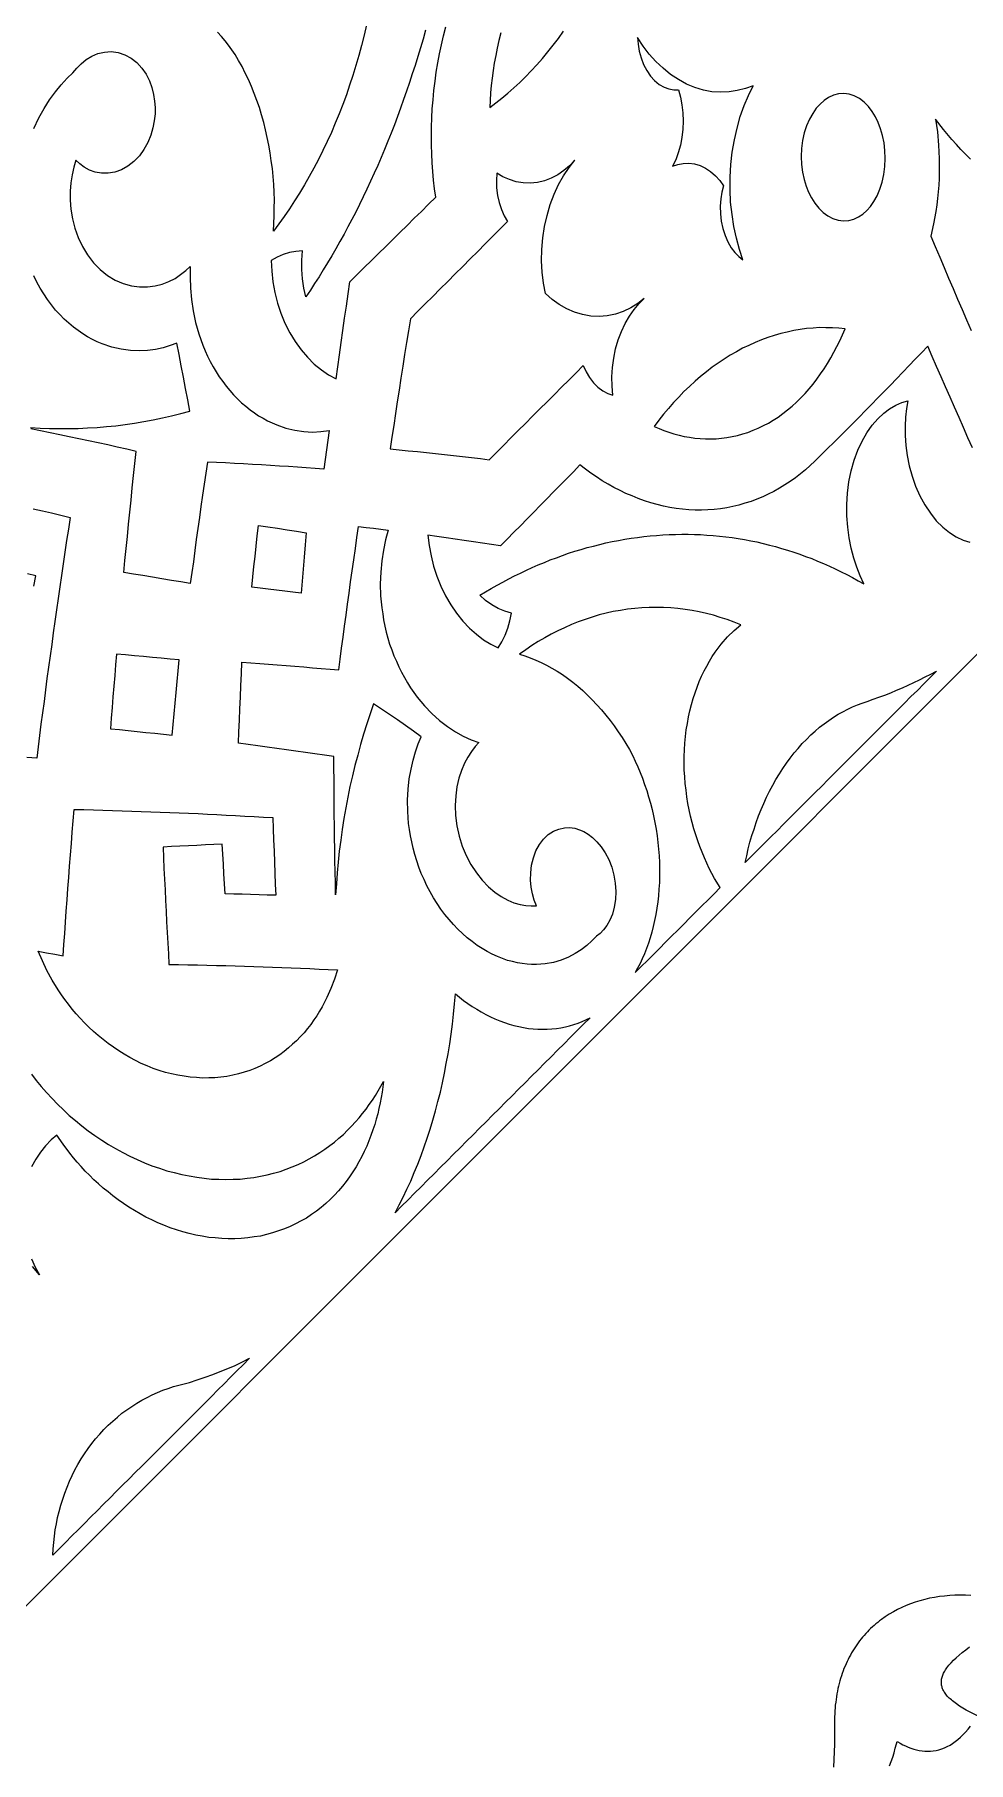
# Model space of a CAD drawing. Extents: x -535 to 1345, y -535 to 535.
# Drawn here: x -240.1 to -157.1, y 240.1 to 393.8 of the extents above; entities that cross this region are included whole.
import ezdxf

# ---------------------------------------------------------------- set-up
doc = ezdxf.new("R2010")
doc.units = 0
doc.layers.add('LAYER_1', color=18, linetype='CONTINUOUS')
doc.layers.add('LAYER_10', color=174, linetype='CONTINUOUS')

msp = doc.modelspace()

# ---------------------------------------------------------------- linework, layer by layer
at = {"layer": 'LAYER_1'}
for points in [[(-210.62, 394.64), (-210.82, 393.72), (-211.06, 392.82), (-211.29, 391.92), (-211.56, 391.04), (-211.82, 390.15), (-212.12, 389.28), (-212.41, 388.42), (-212.73, 387.57), (-213.05, 386.72), (-213.4, 385.89), (-213.74, 385.06), (-214.12, 384.26), (-214.49, 383.46), (-214.89, 382.68), (-215.29, 381.91), (-215.71, 381.16), (-216.13, 380.41), (-216.57, 379.69), (-217.01, 378.98), (-217.47, 378.29), (-217.94, 377.61), (-218.42, 376.96), (-218.9, 376.31), (-218.86, 376.99), (-218.82, 377.67), (-218.82, 378.37), (-218.81, 379.06), (-218.84, 379.76), (-218.87, 380.46), (-218.93, 381.16), (-218.99, 381.86), (-219.09, 382.55), (-219.18, 383.25), (-219.31, 383.94), (-219.44, 384.62), (-219.6, 385.3), (-219.76, 385.97), (-219.96, 386.63), (-220.15, 387.28), (-220.38, 387.92), (-220.61, 388.55), (-220.86, 389.16), (-221.12, 389.77), (-221.4, 390.35), (-221.68, 390.93), (-221.99, 391.47), (-222.3, 392.02), (-222.88, 392.84), (-223.2, 393.23), (-223.52, 393.62), (-223.87, 393.99)], [(-205.37, 394.17), (-205.59, 393.38), (-205.83, 392.6), (-206.06, 391.82), (-206.29, 391.04), (-206.55, 390.28), (-206.8, 389.51), (-207.05, 388.75), (-207.32, 387.99), (-207.59, 387.24), (-207.86, 386.49), (-208.14, 385.76), (-208.43, 385.02), (-208.72, 384.29), (-209.02, 383.57), (-209.32, 382.85), (-209.62, 382.14), (-209.94, 381.44), (-210.26, 380.74), (-210.58, 380.04), (-210.91, 379.36), (-211.25, 378.68), (-211.58, 378), (-211.93, 377.34), (-212.28, 376.68), (-212.62, 376.02), (-212.99, 375.38), (-213.35, 374.74), (-213.71, 374.1), (-214.09, 373.48), (-214.46, 372.86), (-214.84, 372.24), (-215.23, 371.65), (-215.61, 371.05), (-216, 370.45), (-216.19, 371.24), (-216.31, 372.05), (-216.38, 372.88), (-216.38, 373.71), (-216.32, 374.54), (-216.89, 374.5), (-217.46, 374.39), (-218.02, 374.22), (-218.57, 373.98), (-219.09, 373.68), (-219.05, 372.74), (-218.94, 371.8), (-218.77, 370.85), (-218.53, 369.91), (-218.23, 369), (-217.87, 368.11), (-217.44, 367.27), (-216.97, 366.48), (-216.44, 365.74), (-215.87, 365.08), (-215.26, 364.48), (-214.63, 363.96), (-213.99, 363.52), (-213.33, 363.16), (-213.18, 364.23), (-213.03, 365.31), (-212.88, 366.39), (-212.72, 367.47), (-212.57, 368.55), (-212.41, 369.63), (-212.25, 370.72), (-212.09, 371.8), (-211.46, 372.43), (-210.82, 373.06), (-210.18, 373.68), (-209.55, 374.31), (-208.91, 374.93), (-208.28, 375.56), (-207.64, 376.18), (-207, 376.81), (-206.37, 377.44), (-205.73, 378.06), (-205.1, 378.69), (-204.46, 379.31), (-204.56, 380.07), (-204.65, 380.82), (-204.72, 381.6), (-204.78, 382.37), (-204.81, 383.16), (-204.85, 383.95), (-204.85, 384.75), (-204.84, 385.55), (-204.81, 386.36), (-204.77, 387.17), (-204.7, 387.98), (-204.63, 388.8), (-204.52, 389.62), (-204.41, 390.43), (-204.27, 391.25), (-204.13, 392.06), (-203.95, 392.87), (-203.77, 393.68), (-203.55, 394.47)], [(-198.68, 393.92), (-198.84, 393.25), (-199, 392.58), (-199.13, 391.91), (-199.26, 391.24), (-199.36, 390.58), (-199.45, 389.91), (-199.52, 389.25), (-199.58, 388.59), (-199.62, 387.93), (-199.65, 387.28), (-199.11, 387.7), (-198.57, 388.12), (-198.04, 388.57), (-197.51, 389.03), (-196.99, 389.53), (-196.47, 390.02), (-195.97, 390.56), (-195.46, 391.09), (-194.97, 391.66), (-194.49, 392.23), (-194.02, 392.84), (-193.55, 393.44), (-193.1, 394.08)], [(-240.2, 385.43), (-239.77, 386.36), (-239.29, 387.21), (-238.8, 387.98), (-238.29, 388.69), (-237.77, 389.32), (-237.25, 389.89), (-236.73, 390.39), (-236.39, 390.8), (-236, 391.19), (-235.56, 391.55), (-235.06, 391.85), (-234.51, 392.08), (-233.93, 392.22), (-233.32, 392.26), (-232.71, 392.18), (-232.12, 391.99), (-231.56, 391.69), (-231.05, 391.29), (-230.6, 390.8), (-230.23, 390.25), (-229.93, 389.67), (-229.71, 389.06), (-229.56, 388.46), (-229.46, 387.86), (-229.43, 387.3), (-229.43, 386.72), (-229.49, 386.12), (-229.61, 385.48), (-229.8, 384.84), (-230.07, 384.19), (-230.41, 383.57), (-230.82, 383), (-231.3, 382.49), (-231.84, 382.07), (-232.41, 381.75), (-233.01, 381.54), (-233.61, 381.44), (-234.19, 381.45), (-234.75, 381.55), (-235.26, 381.73), (-235.72, 381.98), (-236.13, 382.27), (-236.48, 382.6), (-236.66, 381.98), (-236.8, 381.32), (-236.91, 380.6), (-236.97, 379.85), (-236.97, 379.06), (-236.91, 378.24), (-236.77, 377.4), (-236.56, 376.56), (-236.27, 375.73), (-235.89, 374.93), (-235.44, 374.18), (-234.91, 373.49), (-234.31, 372.88), (-233.66, 372.36), (-232.97, 371.95), (-232.25, 371.64), (-231.53, 371.44), (-230.81, 371.34), (-230.11, 371.34), (-229.43, 371.43), (-228.8, 371.59), (-228.2, 371.82), (-227.65, 372.1), (-227.15, 372.43), (-226.69, 372.79), (-226.29, 373.17), (-226.31, 372.21), (-226.28, 371.22), (-226.19, 370.22), (-226.04, 369.2), (-225.82, 368.17), (-225.54, 367.16), (-225.18, 366.15), (-224.97, 365.67), (-224.76, 365.18), (-224.52, 364.71), (-224.27, 364.24), (-223.99, 363.79), (-223.72, 363.34), (-223.41, 362.93), (-223.1, 362.51), (-222.77, 362.12), (-222.44, 361.74), (-222.08, 361.39), (-221.73, 361.04), (-221.36, 360.73), (-220.98, 360.42), (-220.59, 360.15), (-220.21, 359.88), (-219.81, 359.66), (-219.41, 359.43), (-218.6, 359.07), (-217.79, 358.79), (-216.99, 358.59), (-216.2, 358.48), (-215.42, 358.44), (-214.68, 358.47), (-213.95, 358.56), (-214.07, 357.7), (-214.18, 356.85), (-214.29, 355.99), (-214.4, 355.14), (-215.19, 355.2), (-215.98, 355.25), (-216.77, 355.31), (-217.57, 355.36), (-218.36, 355.41), (-219.16, 355.46), (-219.96, 355.51), (-220.75, 355.56), (-221.55, 355.6), (-222.36, 355.65), (-223.16, 355.69), (-223.97, 355.73), (-224.77, 355.77), (-224.92, 354.78), (-225.06, 353.79), (-225.2, 352.81), (-225.34, 351.82), (-225.48, 350.84), (-225.62, 349.85), (-225.76, 348.87), (-225.89, 347.89), (-226.02, 346.91), (-226.16, 345.94), (-226.29, 344.96), (-227.13, 345.11), (-227.97, 345.25), (-228.81, 345.39), (-229.66, 345.53), (-230.5, 345.67), (-231.35, 345.81), (-232.2, 345.95), (-232.1, 347.02), (-231.99, 348.09), (-231.89, 349.16), (-231.78, 350.24), (-231.67, 351.31), (-231.56, 352.39), (-231.45, 353.47), (-231.33, 354.56), (-231.22, 355.64), (-231.1, 356.72), (-231.94, 356.91), (-232.79, 357.1), (-233.64, 357.29), (-234.49, 357.47), (-235.34, 357.66), (-236.19, 357.84), (-237.05, 358.02), (-237.9, 358.2), (-238.76, 358.38), (-239.62, 358.55), (-240.48, 358.73)], [(-156.91, 382.71), (-157.33, 383.14), (-157.75, 383.56), (-158.15, 384), (-158.55, 384.44), (-159.3, 385.35), (-160, 386.27), (-159.84, 385.12), (-159.73, 383.95), (-159.7, 383.36), (-159.67, 382.76), (-159.67, 382.17), (-159.67, 381.57), (-159.69, 380.98), (-159.72, 380.38), (-159.77, 379.8), (-159.82, 379.21), (-159.9, 378.63), (-159.97, 378.06), (-160.18, 376.94), (-160.43, 375.86), (-160.03, 374.92), (-159.63, 373.99), (-159.24, 373.06), (-158.84, 372.13), (-158.44, 371.19), (-158.04, 370.26), (-157.64, 369.33), (-157.25, 368.4), (-156.85, 367.46)], [(-240.5, 358.84), (-239.65, 358.78), (-238.8, 358.76), (-237.96, 358.74), (-237.11, 358.75), (-236.27, 358.76), (-235.42, 358.8), (-234.58, 358.84), (-233.74, 358.92), (-232.9, 359), (-232.07, 359.11), (-231.24, 359.22), (-230.41, 359.37), (-229.59, 359.52), (-228.77, 359.7), (-227.95, 359.88), (-227.14, 360.09), (-226.34, 360.3), (-226.52, 361.31), (-226.71, 362.31), (-226.89, 363.32), (-227.09, 364.33), (-227.28, 365.33), (-227.48, 366.34), (-228.07, 366.12), (-228.71, 365.93), (-229.38, 365.79), (-230.09, 365.7), (-230.84, 365.66), (-231.62, 365.69), (-232.44, 365.8), (-233.27, 365.99), (-234.13, 366.28), (-234.56, 366.47), (-234.99, 366.67), (-235.42, 366.91), (-235.85, 367.16), (-236.27, 367.46), (-236.69, 367.76), (-237.1, 368.11), (-237.51, 368.47), (-237.89, 368.88), (-238.28, 369.28), (-238.64, 369.75), (-239, 370.21), (-239.32, 370.72), (-239.65, 371.22), (-239.93, 371.77), (-240.22, 372.33)], [(-156.73, 357.02), (-157.13, 357.93), (-157.52, 358.83), (-157.92, 359.73), (-158.32, 360.64), (-158.72, 361.54), (-159.11, 362.45), (-159.51, 363.35), (-159.91, 364.26), (-160.3, 365.16), (-160.7, 366.07), (-161.25, 365.49), (-161.81, 364.91), (-162.36, 364.34), (-162.91, 363.76), (-163.47, 363.18), (-164.02, 362.61), (-164.58, 362.04), (-165.14, 361.47), (-165.69, 360.9), (-166.25, 360.34), (-166.81, 359.77), (-167.37, 359.2), (-167.93, 358.64), (-168.49, 358.08), (-169.05, 357.52), (-169.61, 356.96), (-170.17, 356.4), (-170.73, 355.84), (-171.16, 355.46), (-171.58, 355.07), (-172.03, 354.72), (-172.47, 354.37), (-172.94, 354.05), (-173.41, 353.73), (-173.89, 353.45), (-174.38, 353.16), (-174.88, 352.92), (-175.38, 352.67), (-175.9, 352.47), (-176.42, 352.26), (-176.96, 352.1), (-177.49, 351.94), (-178.04, 351.82), (-178.58, 351.7), (-179.14, 351.62), (-179.69, 351.55), (-180.25, 351.52), (-180.81, 351.49), (-181.38, 351.5), (-181.95, 351.52), (-182.51, 351.58), (-183.08, 351.64), (-183.65, 351.74), (-184.21, 351.85), (-184.77, 352), (-185.34, 352.14), (-185.89, 352.33), (-186.45, 352.52), (-186.99, 352.75), (-187.54, 352.98), (-188.07, 353.24), (-188.61, 353.51), (-189.13, 353.81), (-189.65, 354.11), (-190.15, 354.45), (-190.66, 354.78), (-191.14, 355.14), (-191.63, 355.51), (-192.22, 354.91), (-192.81, 354.31), (-193.4, 353.71), (-193.98, 353.11), (-194.57, 352.51), (-195.16, 351.91), (-195.75, 351.31), (-196.34, 350.71), (-196.93, 350.11), (-197.52, 349.52), (-198.11, 348.92), (-198.7, 348.32), (-199.5, 348.44), (-200.3, 348.56), (-201.11, 348.68), (-201.92, 348.8), (-202.73, 348.92), (-203.54, 349.03), (-204.35, 349.14), (-205.16, 349.26), (-205.05, 348.35), (-204.88, 347.43), (-204.65, 346.51), (-204.36, 345.61), (-204, 344.73), (-203.59, 343.88), (-203.12, 343.08), (-202.61, 342.32), (-202.05, 341.63), (-201.46, 341.01), (-200.84, 340.45), (-200.2, 339.97), (-199.55, 339.57), (-198.9, 339.24), (-198.58, 339.78), (-198.3, 340.37), (-198.06, 341), (-197.87, 341.66), (-197.72, 342.34), (-198.31, 342.51), (-198.9, 342.75), (-199.47, 343.08), (-200.02, 343.47), (-200.53, 343.92), (-200.02, 344.22), (-199.52, 344.52), (-199.01, 344.82), (-198.49, 345.09), (-197.97, 345.37), (-197.46, 345.64), (-196.93, 345.9), (-196.4, 346.15), (-195.87, 346.39), (-195.34, 346.62), (-194.8, 346.84), (-194.27, 347.07), (-193.72, 347.26), (-193.18, 347.46), (-192.64, 347.66), (-192.09, 347.83), (-191.54, 347.99), (-190.99, 348.16), (-190.43, 348.3), (-189.88, 348.44), (-189.32, 348.58), (-188.76, 348.69), (-188.2, 348.8), (-187.65, 348.91), (-187.08, 348.99), (-186.52, 349.07), (-185.96, 349.15), (-185.4, 349.2), (-184.84, 349.25), (-184.27, 349.3), (-183.71, 349.32), (-183.15, 349.34), (-182.58, 349.36), (-182.02, 349.35), (-181.46, 349.33), (-180.9, 349.32), (-180.34, 349.28), (-179.78, 349.24), (-179.22, 349.19), (-178.66, 349.12), (-178.1, 349.05), (-177.55, 348.97), (-176.99, 348.87), (-176.44, 348.76), (-175.89, 348.66), (-175.34, 348.53), (-174.79, 348.39), (-174.25, 348.26), (-173.7, 348.09), (-173.16, 347.93), (-172.62, 347.76), (-172.09, 347.57), (-171.56, 347.38), (-171.02, 347.18), (-170.5, 346.96), (-169.97, 346.74), (-169.45, 346.52), (-168.93, 346.27), (-168.41, 346.02), (-167.9, 345.77), (-167.39, 345.5), (-166.88, 345.22), (-166.38, 344.95), (-166.7, 345.65), (-167.01, 346.41), (-167.28, 347.23), (-167.51, 348.1), (-167.69, 349.03), (-167.82, 349.99), (-167.89, 350.98), (-167.9, 351.99), (-167.84, 353.01), (-167.71, 354.01), (-167.52, 354.99), (-167.25, 355.93), (-166.92, 356.82), (-166.54, 357.63), (-166.11, 358.38), (-165.64, 359.04), (-165.14, 359.62), (-164.62, 360.11), (-164.09, 360.51), (-163.55, 360.82), (-163.01, 361.06), (-162.48, 361.22), (-162.6, 360.52), (-162.68, 359.76), (-162.72, 358.96), (-162.71, 358.12), (-162.64, 357.24), (-162.52, 356.34), (-162.34, 355.43), (-162.09, 354.52), (-161.78, 353.63), (-161.4, 352.77), (-160.96, 351.96), (-160.47, 351.22), (-159.94, 350.55), (-159.37, 349.97), (-158.78, 349.49), (-158.17, 349.11), (-157.56, 348.82), (-156.97, 348.64)], [(-240.28, 351.62), (-239.45, 351.43), (-238.63, 351.24), (-237.8, 351.04), (-236.98, 350.84), (-237.13, 349.81), (-237.29, 348.78), (-237.44, 347.75), (-237.59, 346.72), (-237.75, 345.69), (-237.9, 344.66), (-238.04, 343.64), (-238.19, 342.62), (-238.33, 341.59), (-238.48, 340.57), (-238.62, 339.56), (-238.76, 338.54), (-238.9, 337.52), (-239.04, 336.51), (-239.17, 335.5), (-239.3, 334.49), (-239.44, 333.48), (-239.57, 332.47), (-239.7, 331.46), (-239.83, 330.46), (-239.95, 329.45), (-240.83, 329.51)], [(-240.22, 344.74), (-240.03, 345.65), (-240.77, 345.84)], [(-240.42, 301.34), (-240, 300.79), (-239.54, 300.25), (-239.08, 299.71), (-238.59, 299.19), (-238.1, 298.67), (-237.57, 298.17), (-237.05, 297.68), (-236.49, 297.21), (-235.94, 296.75), (-235.36, 296.31), (-234.77, 295.88), (-234.17, 295.48), (-233.56, 295.09), (-232.93, 294.73), (-232.3, 294.37), (-231.66, 294.06), (-231.02, 293.74), (-230.36, 293.47), (-229.71, 293.2), (-229.04, 292.98), (-228.38, 292.76), (-227.72, 292.59), (-227.05, 292.42), (-226.39, 292.29), (-225.72, 292.17), (-225.07, 292.1), (-224.41, 292.02), (-223.76, 292), (-223.12, 291.97), (-222.49, 292), (-221.86, 292.02), (-221.24, 292.09), (-220.63, 292.16), (-220.04, 292.27), (-219.45, 292.39), (-218.88, 292.54), (-218.31, 292.7), (-217.77, 292.9), (-217.23, 293.09), (-216.71, 293.32), (-216.2, 293.55), (-215.71, 293.82), (-215.23, 294.08), (-214.77, 294.37), (-214.32, 294.67), (-213.89, 294.99), (-213.46, 295.31), (-213.07, 295.65), (-212.67, 295.99), (-212.31, 296.35), (-211.94, 296.71), (-211.6, 297.09), (-211.27, 297.46), (-210.96, 297.85), (-210.65, 298.24), (-210.37, 298.64), (-210.09, 299.04), (-209.83, 299.45), (-209.57, 299.85), (-209.34, 300.26), (-209.11, 300.68), (-209.24, 299.74), (-209.41, 298.78), (-209.52, 298.3), (-209.62, 297.82), (-209.76, 297.34), (-209.89, 296.86), (-210.06, 296.38), (-210.22, 295.9), (-210.41, 295.42), (-210.6, 294.95), (-210.82, 294.48), (-211.04, 294.01), (-211.3, 293.55), (-211.55, 293.1), (-211.84, 292.66), (-212.12, 292.22), (-212.44, 291.79), (-212.76, 291.37), (-213.11, 290.98), (-213.47, 290.58), (-213.85, 290.21), (-214.24, 289.84), (-214.65, 289.5), (-215.07, 289.16), (-215.52, 288.86), (-215.97, 288.55), (-216.44, 288.29), (-216.92, 288.02), (-217.42, 287.8), (-217.92, 287.58), (-218.45, 287.4), (-218.97, 287.22), (-219.52, 287.09), (-220.06, 286.95), (-220.62, 286.87), (-221.18, 286.78), (-221.76, 286.74), (-222.33, 286.7), (-222.91, 286.71), (-223.48, 286.72), (-224.07, 286.78), (-224.65, 286.83), (-225.23, 286.93), (-225.81, 287.04), (-226.38, 287.18), (-226.95, 287.32), (-227.51, 287.51), (-228.08, 287.69), (-228.63, 287.91), (-229.17, 288.13), (-229.71, 288.39), (-230.24, 288.64), (-230.75, 288.93), (-231.26, 289.21), (-231.75, 289.53), (-232.24, 289.84), (-232.7, 290.18), (-233.17, 290.51), (-233.6, 290.87), (-234.04, 291.22), (-234.45, 291.59), (-234.86, 291.96), (-235.25, 292.35), (-235.63, 292.73), (-235.99, 293.12), (-236.34, 293.51), (-236.67, 293.91), (-237, 294.31), (-237.6, 295.12), (-238.15, 295.92), (-238.67, 295.49), (-239.16, 294.98), (-239.62, 294.41), (-240.04, 293.78), (-240.4, 293.09)], [(-240.42, 284.92), (-240.09, 284.19), (-239.71, 283.5), (-240.33, 284.24)], [(-156.23, 244.26), (-157.27, 244.8), (-157.59, 244.98), (-157.88, 245.16), (-158.15, 245.34), (-158.39, 245.52), (-158.5, 245.61), (-158.6, 245.7), (-158.7, 245.79), (-158.79, 245.87), (-158.88, 245.96), (-158.96, 246.05), (-159.03, 246.13), (-159.1, 246.22), (-159.16, 246.3), (-159.21, 246.38), (-159.26, 246.46), (-159.31, 246.54), (-159.35, 246.62), (-159.38, 246.7), (-159.41, 246.78), (-159.43, 246.86), (-159.45, 246.93), (-159.47, 247.01), (-159.48, 247.08), (-159.49, 247.16), (-159.49, 247.23), (-159.49, 247.31), (-159.49, 247.39), (-159.48, 247.47), (-159.47, 247.55), (-159.45, 247.63), (-159.43, 247.72), (-159.4, 247.8), (-159.37, 247.89), (-159.33, 247.98), (-159.29, 248.08), (-159.24, 248.17), (-159.18, 248.27), (-159.12, 248.37), (-159.06, 248.47), (-158.99, 248.57), (-158.82, 248.78), (-158.63, 249), (-158.42, 249.23), (-158.18, 249.45), (-157.92, 249.69), (-157.63, 249.93), (-157.32, 250.17), (-156.98, 250.42)], [(-164.09, 239.83), (-163.95, 240.22), (-163.82, 240.6), (-163.7, 241), (-163.59, 241.4), (-163.49, 241.8), (-163.43, 242.02), (-163.37, 241.98), (-163.14, 241.85), (-162.91, 241.72), (-162.67, 241.61), (-162.43, 241.5), (-162.19, 241.41), (-161.95, 241.33), (-161.71, 241.26), (-161.46, 241.21), (-161.21, 241.17), (-160.96, 241.15), (-160.71, 241.14), (-160.46, 241.15), (-160.21, 241.17), (-159.96, 241.21), (-159.7, 241.27), (-159.46, 241.35), (-159.21, 241.45), (-158.96, 241.56), (-158.72, 241.69), (-158.49, 241.84), (-158.25, 242), (-158.02, 242.19), (-157.79, 242.39), (-157.57, 242.6), (-157.34, 242.84), (-157.12, 243.09), (-156.91, 243.36)]]:
    msp.add_lwpolyline(points, dxfattribs=at)
for points in [[(-186.51, 393.52), (-186.47, 392.92), (-186.36, 392.31), (-186.2, 391.7), (-185.98, 391.12), (-185.7, 390.58), (-185.37, 390.09), (-184.99, 389.68), (-184.58, 389.34), (-184.15, 389.1), (-183.72, 388.94), (-183.29, 388.86), (-182.87, 388.86), (-182.69, 388.22), (-182.56, 387.54), (-182.48, 386.82), (-182.45, 386.09), (-182.48, 385.36), (-182.56, 384.63), (-182.7, 383.93), (-182.89, 383.26), (-183.12, 382.64), (-183.39, 382.07), (-182.92, 382.23), (-182.44, 382.32), (-181.94, 382.34), (-181.44, 382.28), (-180.95, 382.13), (-180.47, 381.9), (-180.01, 381.59), (-179.59, 381.22), (-179.2, 380.79), (-178.86, 380.32), (-179, 379.76), (-179.1, 379.16), (-179.15, 378.52), (-179.13, 377.85), (-179.06, 377.18), (-178.92, 376.53), (-178.72, 375.91), (-178.47, 375.34), (-178.18, 374.83), (-177.85, 374.39), (-177.5, 374.03), (-177.14, 373.74), (-177.45, 374.68), (-177.72, 375.67), (-177.94, 376.71), (-178.11, 377.77), (-178.23, 378.87), (-178.28, 379.98), (-178.28, 381.1), (-178.21, 382.22), (-178.09, 383.33), (-177.9, 384.42), (-177.66, 385.47), (-177.37, 386.49), (-177.03, 387.46), (-176.65, 388.37), (-176.23, 389.23), (-176.92, 388.97), (-177.64, 388.79), (-178.37, 388.68), (-179.13, 388.65), (-179.89, 388.7), (-180.65, 388.84), (-181.41, 389.07), (-182.15, 389.38), (-182.88, 389.77), (-183.58, 390.23), (-184.24, 390.78), (-184.88, 391.38), (-185.47, 392.05), (-186.01, 392.76)], [(-166.12, 378.13), (-165.8, 378.5), (-165.49, 378.94), (-165.21, 379.45), (-164.96, 380.02), (-164.76, 380.66), (-164.61, 381.33), (-164.52, 382.04), (-164.49, 382.75), (-164.51, 383.46), (-164.59, 384.15), (-164.72, 384.8), (-164.9, 385.41), (-165.1, 385.96), (-165.35, 386.47), (-165.64, 386.95), (-165.98, 387.39), (-166.37, 387.78), (-166.78, 388.1), (-167.23, 388.33), (-167.7, 388.48), (-168.17, 388.53), (-168.64, 388.5), (-169.09, 388.38), (-169.52, 388.18), (-169.92, 387.91), (-170.28, 387.59), (-170.62, 387.22), (-170.93, 386.77), (-171.22, 386.25), (-171.47, 385.67), (-171.68, 385.03), (-171.83, 384.35), (-171.92, 383.64), (-171.95, 382.93), (-171.92, 382.22), (-171.83, 381.54), (-171.69, 380.9), (-171.51, 380.3), (-171.3, 379.76), (-171.04, 379.26), (-170.74, 378.79), (-170.4, 378.35), (-170.01, 377.97), (-169.58, 377.66), (-169.13, 377.43), (-168.67, 377.28), (-168.2, 377.22), (-167.73, 377.25), (-167.28, 377.37), (-166.86, 377.56), (-166.47, 377.82)], [(-192.08, 382.61), (-192.55, 382.12), (-193.06, 381.68), (-193.61, 381.3), (-194.19, 381), (-194.8, 380.77), (-195.42, 380.62), (-196.05, 380.56), (-196.68, 380.59), (-197.3, 380.69), (-197.9, 380.88), (-198.48, 381.14), (-199.02, 381.46), (-199.07, 380.81), (-199.05, 380.15), (-198.97, 379.48), (-198.83, 378.84), (-198.62, 378.22), (-198.37, 377.66), (-198.07, 377.16), (-198.73, 376.5), (-199.4, 375.83), (-200.06, 375.16), (-200.73, 374.5), (-201.4, 373.83), (-202.06, 373.17), (-202.73, 372.5), (-203.39, 371.83), (-204.06, 371.17), (-204.73, 370.5), (-205.39, 369.84), (-206.06, 369.17), (-206.72, 368.5), (-206.89, 367.45), (-207.06, 366.39), (-207.23, 365.33), (-207.4, 364.28), (-207.56, 363.23), (-207.72, 362.17), (-207.88, 361.12), (-208.04, 360.08), (-208.2, 359.03), (-208.36, 357.98), (-208.51, 356.94), (-207.7, 356.86), (-206.9, 356.78), (-206.09, 356.7), (-205.29, 356.61), (-204.48, 356.53), (-203.68, 356.44), (-202.88, 356.35), (-202.08, 356.26), (-201.29, 356.17), (-200.49, 356.08), (-199.7, 355.98), (-199.06, 356.63), (-198.41, 357.27), (-197.77, 357.91), (-197.13, 358.56), (-196.48, 359.2), (-195.84, 359.84), (-195.2, 360.49), (-194.55, 361.13), (-193.91, 361.77), (-193.27, 362.42), (-192.62, 363.06), (-191.98, 363.7), (-191.34, 364.35), (-191.08, 363.8), (-190.78, 363.28), (-190.42, 362.82), (-190.03, 362.43), (-189.61, 362.1), (-189.16, 361.86), (-188.72, 361.71), (-188.78, 362.51), (-188.79, 363.34), (-188.74, 364.17), (-188.63, 365.01), (-188.46, 365.83), (-188.24, 366.63), (-187.95, 367.39), (-187.62, 368.1), (-187.24, 368.75), (-186.82, 369.34), (-186.38, 369.86), (-185.91, 370.31), (-186.5, 369.86), (-187.12, 369.47), (-187.79, 369.15), (-188.48, 368.91), (-189.2, 368.77), (-189.93, 368.71), (-190.67, 368.75), (-191.4, 368.88), (-192.12, 369.1), (-192.81, 369.4), (-193.48, 369.78), (-194.12, 370.23), (-194.71, 370.75), (-194.88, 371.68), (-194.99, 372.66), (-195.04, 373.66), (-195.02, 374.67), (-194.94, 375.7), (-194.78, 376.71), (-194.56, 377.7), (-194.28, 378.66), (-193.93, 379.58), (-193.53, 380.44), (-193.09, 381.23), (-192.6, 381.96)], [(-168.05, 367.62), (-168.62, 367.67), (-169.18, 367.71), (-169.75, 367.71), (-170.32, 367.72), (-170.9, 367.67), (-171.47, 367.63), (-172.05, 367.55), (-172.62, 367.46), (-173.2, 367.33), (-173.77, 367.2), (-174.35, 367.02), (-174.92, 366.85), (-175.49, 366.63), (-176.05, 366.41), (-176.61, 366.14), (-177.17, 365.88), (-177.72, 365.57), (-178.27, 365.27), (-178.81, 364.92), (-179.35, 364.57), (-179.87, 364.19), (-180.39, 363.8), (-180.9, 363.38), (-181.4, 362.96), (-181.89, 362.5), (-182.38, 362.04), (-182.84, 361.55), (-183.31, 361.06), (-183.75, 360.54), (-184.2, 360.03), (-184.62, 359.48), (-185.04, 358.93), (-184.6, 358.75), (-184.17, 358.57), (-183.72, 358.42), (-183.27, 358.27), (-182.81, 358.16), (-182.36, 358.05), (-181.89, 357.97), (-181.42, 357.9), (-180.95, 357.86), (-180.48, 357.83), (-180, 357.84), (-179.53, 357.84), (-179.05, 357.89), (-178.57, 357.94), (-178.1, 358.04), (-177.63, 358.13), (-177.16, 358.27), (-176.69, 358.41), (-176.23, 358.6), (-175.77, 358.78), (-175.32, 359.01), (-174.87, 359.23), (-174.44, 359.5), (-174, 359.77), (-173.59, 360.09), (-173.17, 360.4), (-172.77, 360.75), (-172.37, 361.1), (-171.99, 361.48), (-171.61, 361.87), (-171.25, 362.28), (-170.9, 362.7), (-170.56, 363.15), (-170.23, 363.6), (-169.92, 364.07), (-169.61, 364.54), (-169.33, 365.04), (-169.04, 365.54), (-168.78, 366.05), (-168.52, 366.56), (-168.29, 367.09)], [(-208.68, 349.72), (-208.92, 348.85), (-209.11, 347.93), (-209.26, 346.97), (-209.35, 345.97), (-209.39, 344.94), (-209.36, 343.88), (-209.26, 342.81), (-209.18, 342.27), (-209.1, 341.73), (-208.98, 341.19), (-208.86, 340.65), (-208.71, 340.12), (-208.56, 339.59), (-208.37, 339.07), (-208.18, 338.55), (-207.96, 338.05), (-207.75, 337.55), (-207.5, 337.08), (-207.25, 336.6), (-206.97, 336.15), (-206.7, 335.7), (-206.4, 335.28), (-206.1, 334.87), (-205.79, 334.48), (-205.47, 334.1), (-204.81, 333.41), (-204.12, 332.79), (-203.42, 332.25), (-202.71, 331.79), (-202.01, 331.4), (-201.31, 331.08), (-200.62, 330.84), (-200.96, 330.47), (-201.29, 330.04), (-201.61, 329.54), (-201.91, 328.98), (-202.17, 328.35), (-202.4, 327.65), (-202.57, 326.89), (-202.68, 326.08), (-202.72, 325.22), (-202.69, 324.33), (-202.57, 323.42), (-202.38, 322.51), (-202.1, 321.62), (-201.75, 320.77), (-201.33, 319.97), (-200.85, 319.23), (-200.33, 318.58), (-199.78, 318.01), (-199.21, 317.53), (-198.63, 317.13), (-198.06, 316.82), (-197.5, 316.59), (-196.96, 316.43), (-196.45, 316.34), (-195.97, 316.3), (-195.51, 316.31), (-195.7, 316.81), (-195.85, 317.37), (-195.96, 317.96), (-196.02, 318.6), (-196.01, 319.25), (-195.93, 319.92), (-195.78, 320.58), (-195.55, 321.2), (-195.24, 321.76), (-194.87, 322.25), (-194.45, 322.64), (-193.99, 322.94), (-193.51, 323.14), (-193.02, 323.25), (-192.55, 323.26), (-192.1, 323.2), (-191.67, 323.08), (-191.28, 322.91), (-190.9, 322.68), (-190.51, 322.39), (-190.12, 322.01), (-189.75, 321.56), (-189.39, 321.03), (-189.08, 320.43), (-188.81, 319.76), (-188.62, 319.05), (-188.49, 318.31), (-188.44, 317.57), (-188.47, 316.86), (-188.58, 316.18), (-188.75, 315.57), (-188.98, 315.03), (-189.24, 314.56), (-189.54, 314.18), (-189.85, 313.86), (-190.17, 313.62), (-190.58, 313.2), (-191.03, 312.79), (-191.53, 312.41), (-192.07, 312.06), (-192.66, 311.75), (-193.3, 311.48), (-193.99, 311.28), (-194.73, 311.14), (-195.51, 311.09), (-195.93, 311.1), (-196.34, 311.11), (-196.77, 311.17), (-197.2, 311.24), (-197.64, 311.35), (-198.08, 311.46), (-198.53, 311.63), (-198.98, 311.79), (-199.43, 312.02), (-199.89, 312.24), (-200.33, 312.52), (-200.78, 312.79), (-201.22, 313.13), (-201.66, 313.46), (-202.08, 313.84), (-202.49, 314.22), (-202.89, 314.65), (-203.28, 315.08), (-203.65, 315.55), (-204.01, 316.02), (-204.34, 316.53), (-204.67, 317.03), (-204.96, 317.56), (-205.25, 318.09), (-205.5, 318.64), (-205.75, 319.19), (-205.95, 319.75), (-206.15, 320.31), (-206.31, 320.87), (-206.47, 321.43), (-206.59, 321.99), (-206.71, 322.54), (-206.79, 323.09), (-206.87, 323.63), (-206.95, 324.69), (-206.96, 325.71), (-206.91, 326.68), (-206.81, 327.6), (-206.66, 328.46), (-206.48, 329.27), (-206.26, 330.01), (-206.01, 330.71), (-205.75, 331.34), (-206.45, 331.84), (-207.15, 332.34), (-207.85, 332.84), (-208.57, 333.32), (-209.28, 333.8), (-209.99, 334.28), (-210.3, 333.38), (-210.6, 332.48), (-210.88, 331.57), (-211.15, 330.65), (-211.4, 329.72), (-211.65, 328.8), (-211.87, 327.86), (-212.09, 326.92), (-212.28, 325.97), (-212.47, 325.02), (-212.63, 324.06), (-212.79, 323.1), (-212.91, 322.14), (-213.04, 321.17), (-213.14, 320.2), (-213.24, 319.24), (-213.3, 318.27), (-213.37, 317.3), (-213.39, 318.31), (-213.41, 319.33), (-213.43, 320.35), (-213.44, 321.36), (-213.46, 322.39), (-213.47, 323.41), (-213.48, 324.43), (-213.49, 325.46), (-213.5, 326.49), (-213.5, 327.51), (-213.51, 328.54), (-213.51, 329.58), (-214.35, 329.7), (-215.2, 329.83), (-216.04, 329.95), (-216.89, 330.07), (-217.74, 330.19), (-218.59, 330.31), (-219.44, 330.42), (-220.29, 330.54), (-221.15, 330.65), (-222, 330.76), (-221.97, 331.78), (-221.92, 332.81), (-221.88, 333.84), (-221.84, 334.87), (-221.79, 335.9), (-221.75, 336.93), (-221.7, 337.96), (-220.91, 337.91), (-220.12, 337.85), (-219.33, 337.79), (-218.55, 337.73), (-217.76, 337.67), (-216.98, 337.61), (-216.2, 337.55), (-215.42, 337.48), (-214.64, 337.42), (-213.86, 337.35), (-213.09, 337.28), (-212.96, 338.25), (-212.83, 339.23), (-212.7, 340.2), (-212.57, 341.18), (-212.44, 342.16), (-212.3, 343.14), (-212.17, 344.12), (-212.03, 345.11), (-211.89, 346.09), (-211.75, 347.08), (-211.61, 348.07), (-211.47, 349.05), (-211.32, 350.05), (-210.66, 349.96), (-210, 349.88), (-209.34, 349.8)], [(-215.98, 349.48), (-216.07, 348.4), (-216.16, 347.32), (-216.26, 346.25), (-216.34, 345.17), (-216.43, 344.1), (-217.16, 344.19), (-217.89, 344.28), (-218.62, 344.37), (-219.35, 344.46), (-220.09, 344.55), (-220.82, 344.63), (-220.73, 345.55), (-220.63, 346.47), (-220.53, 347.38), (-220.43, 348.3), (-220.33, 349.22), (-220.23, 350.14), (-219.38, 350.01), (-218.53, 349.88), (-217.68, 349.75), (-216.83, 349.61)], [(-177.32, 341.29), (-177.93, 341.52), (-178.53, 341.76), (-179.15, 341.95), (-179.77, 342.14), (-180.39, 342.3), (-181.02, 342.45), (-181.65, 342.56), (-182.28, 342.67), (-182.92, 342.74), (-183.56, 342.8), (-184.2, 342.83), (-184.84, 342.85), (-185.48, 342.83), (-186.12, 342.81), (-186.76, 342.75), (-187.4, 342.68), (-188.04, 342.58), (-188.67, 342.47), (-189.3, 342.32), (-189.93, 342.17), (-190.56, 341.97), (-191.18, 341.78), (-191.79, 341.55), (-192.4, 341.31), (-193, 341.04), (-193.6, 340.77), (-194.19, 340.46), (-194.77, 340.14), (-195.34, 339.8), (-195.91, 339.45), (-196.46, 339.07), (-197.02, 338.69), (-196.53, 338.53), (-196.05, 338.36), (-195.56, 338.16), (-195.08, 337.95), (-194.61, 337.7), (-194.13, 337.45), (-193.66, 337.16), (-193.19, 336.87), (-192.73, 336.54), (-192.28, 336.2), (-191.83, 335.83), (-191.39, 335.46), (-190.96, 335.05), (-190.54, 334.64), (-190.13, 334.19), (-189.72, 333.75), (-189.34, 333.27), (-188.95, 332.8), (-188.59, 332.3), (-188.23, 331.79), (-187.89, 331.27), (-187.56, 330.74), (-187.24, 330.2), (-186.93, 329.65), (-186.71, 329.17), (-186.48, 328.68), (-186.27, 328.16), (-186.06, 327.65), (-185.88, 327.11), (-185.69, 326.57), (-185.53, 326.01), (-185.36, 325.45), (-185.22, 324.88), (-185.09, 324.3), (-184.98, 323.71), (-184.86, 323.13), (-184.78, 322.53), (-184.7, 321.94), (-184.65, 321.34), (-184.6, 320.74), (-184.57, 320.15), (-184.55, 319.55), (-184.56, 318.96), (-184.57, 318.37), (-184.61, 317.79), (-184.65, 317.21), (-184.72, 316.65), (-184.79, 316.09), (-184.89, 315.54), (-184.99, 315), (-185.12, 314.48), (-185.24, 313.96), (-185.39, 313.47), (-185.55, 312.98), (-185.72, 312.51), (-185.9, 312.05), (-186.09, 311.61), (-186.29, 311.18), (-186.51, 310.78), (-186.72, 310.38), (-186.18, 310.92), (-185.64, 311.46), (-185.1, 311.99), (-184.56, 312.53), (-184.02, 313.07), (-183.48, 313.61), (-182.94, 314.15), (-182.4, 314.69), (-181.86, 315.23), (-181.32, 315.77), (-180.78, 316.31), (-180.24, 316.85), (-179.7, 317.39), (-179.16, 317.93), (-179.66, 318.75), (-180.13, 319.63), (-180.57, 320.57), (-180.77, 321.07), (-180.97, 321.57), (-181.16, 322.09), (-181.34, 322.62), (-181.5, 323.16), (-181.66, 323.71), (-181.79, 324.27), (-181.92, 324.84), (-182.03, 325.42), (-182.13, 326), (-182.2, 326.6), (-182.28, 327.19), (-182.32, 327.79), (-182.36, 328.39), (-182.36, 328.99), (-182.37, 329.59), (-182.34, 330.19), (-182.31, 330.78), (-182.24, 331.37), (-182.18, 331.96), (-182.08, 332.53), (-181.98, 333.1), (-181.85, 333.66), (-181.72, 334.21), (-181.56, 334.74), (-181.4, 335.26), (-181.21, 335.76), (-181.02, 336.26), (-180.81, 336.73), (-180.59, 337.2), (-180.36, 337.63), (-180.12, 338.07), (-179.86, 338.47), (-179.61, 338.86), (-179.34, 339.22), (-179.07, 339.58), (-178.5, 340.23), (-177.92, 340.8)], [(-227.29, 338.17), (-228.08, 338.25), (-228.87, 338.33), (-229.66, 338.4), (-230.46, 338.48), (-231.26, 338.55), (-232.05, 338.62), (-232.85, 338.69), (-232.93, 337.74), (-233.01, 336.79), (-233.09, 335.84), (-233.17, 334.9), (-233.24, 333.95), (-233.32, 333.01), (-233.39, 332.06), (-232.6, 331.98), (-231.81, 331.9), (-231.03, 331.82), (-230.24, 331.73), (-229.45, 331.65), (-228.67, 331.56), (-227.89, 331.47), (-227.81, 332.42), (-227.72, 333.38), (-227.64, 334.33), (-227.55, 335.29), (-227.47, 336.25), (-227.38, 337.21)], [(-159.92, 337.18), (-160.49, 336.61), (-161.05, 336.04), (-161.62, 335.47), (-162.19, 334.91), (-162.76, 334.34), (-163.32, 333.77), (-163.89, 333.21), (-164.46, 332.64), (-165.03, 332.07), (-165.59, 331.5), (-166.16, 330.94), (-166.73, 330.37), (-167.29, 329.8), (-167.86, 329.23), (-168.43, 328.67), (-169, 328.1), (-169.56, 327.53), (-170.13, 326.96), (-170.7, 326.4), (-171.27, 325.83), (-171.83, 325.26), (-172.4, 324.7), (-172.97, 324.13), (-173.54, 323.56), (-174.1, 322.99), (-174.67, 322.43), (-175.24, 321.86), (-175.8, 321.29), (-176.37, 320.72), (-176.94, 320.16), (-176.8, 320.76), (-176.67, 321.37), (-176.51, 321.96), (-176.34, 322.56), (-176.15, 323.14), (-175.96, 323.73), (-175.74, 324.3), (-175.53, 324.87), (-175.28, 325.42), (-175.04, 325.97), (-174.77, 326.5), (-174.49, 327.03), (-174.2, 327.54), (-173.9, 328.04), (-173.59, 328.52), (-173.27, 329), (-172.93, 329.45), (-172.59, 329.9), (-172.23, 330.31), (-171.87, 330.73), (-171.49, 331.11), (-171.11, 331.5), (-170.72, 331.84), (-170.32, 332.19), (-169.92, 332.5), (-169.51, 332.8), (-169.09, 333.07), (-168.68, 333.34), (-168.25, 333.57), (-167.82, 333.8), (-167.39, 334), (-166.96, 334.19), (-166.53, 334.34), (-166.09, 334.49), (-165.56, 334.68), (-165.04, 334.87), (-164.51, 335.05), (-163.99, 335.26), (-163.47, 335.48), (-162.95, 335.69), (-162.44, 335.92), (-161.93, 336.16), (-161.42, 336.4), (-160.92, 336.66), (-160.42, 336.92)], [(-218.69, 317.25), (-219.44, 317.27), (-220.18, 317.3), (-220.93, 317.32), (-221.68, 317.34), (-222.43, 317.36), (-223.19, 317.38), (-223.24, 318.26), (-223.3, 319.14), (-223.35, 320.02), (-223.4, 320.9), (-223.45, 321.78), (-224.2, 321.75), (-224.95, 321.72), (-225.7, 321.68), (-226.45, 321.65), (-227.21, 321.62), (-227.96, 321.58), (-228.71, 321.54), (-228.67, 320.58), (-228.63, 319.63), (-228.59, 318.68), (-228.54, 317.72), (-228.5, 316.77), (-228.45, 315.82), (-228.4, 314.88), (-228.35, 313.93), (-228.3, 312.98), (-228.24, 312.04), (-228.19, 311.1), (-227.34, 311.08), (-226.5, 311.07), (-225.66, 311.05), (-224.81, 311.03), (-223.97, 311.01), (-223.14, 310.99), (-222.3, 310.97), (-221.46, 310.94), (-220.63, 310.92), (-219.8, 310.89), (-218.97, 310.86), (-218.14, 310.83), (-217.31, 310.8), (-216.49, 310.77), (-215.66, 310.73), (-214.84, 310.69), (-214.02, 310.66), (-213.2, 310.62), (-213.46, 309.79), (-213.78, 308.97), (-214.14, 308.15), (-214.56, 307.34), (-214.8, 306.94), (-215.04, 306.54), (-215.3, 306.16), (-215.57, 305.77), (-215.87, 305.4), (-216.17, 305.03), (-216.5, 304.68), (-216.83, 304.32), (-217.19, 304), (-217.55, 303.67), (-217.94, 303.37), (-218.33, 303.06), (-218.75, 302.79), (-219.17, 302.52), (-219.62, 302.29), (-220.07, 302.06), (-220.54, 301.86), (-221.01, 301.67), (-221.51, 301.51), (-222.01, 301.36), (-222.52, 301.25), (-223.04, 301.14), (-223.57, 301.08), (-224.11, 301.02), (-224.65, 301.01), (-225.2, 301), (-225.75, 301.04), (-226.3, 301.07), (-226.85, 301.16), (-227.4, 301.24), (-227.95, 301.37), (-228.5, 301.5), (-229.05, 301.68), (-229.59, 301.86), (-230.12, 302.08), (-230.65, 302.3), (-231.16, 302.56), (-231.68, 302.82), (-232.17, 303.11), (-232.66, 303.41), (-233.13, 303.73), (-233.6, 304.06), (-234.05, 304.41), (-234.49, 304.77), (-234.9, 305.14), (-235.32, 305.52), (-235.71, 305.92), (-236.09, 306.31), (-236.45, 306.72), (-236.8, 307.13), (-237.13, 307.56), (-237.45, 307.98), (-237.74, 308.41), (-238.04, 308.83), (-238.57, 309.7), (-239.04, 310.57), (-239.45, 311.43), (-239.81, 312.28), (-239.07, 312.14), (-238.33, 312.01), (-237.59, 311.87), (-237.53, 312.86), (-237.46, 313.85), (-237.39, 314.85), (-237.32, 315.84), (-237.25, 316.84), (-237.18, 317.84), (-237.1, 318.84), (-237.03, 319.85), (-236.95, 320.85), (-236.87, 321.85), (-236.79, 322.86), (-236.71, 323.87), (-236.62, 324.88), (-235.76, 324.86), (-234.91, 324.84), (-234.06, 324.82), (-233.2, 324.79), (-232.35, 324.77), (-231.5, 324.74), (-230.65, 324.71), (-229.81, 324.68), (-228.96, 324.65), (-228.12, 324.61), (-227.28, 324.58), (-226.44, 324.54), (-225.6, 324.51), (-224.76, 324.47), (-223.93, 324.42), (-223.09, 324.38), (-222.26, 324.34), (-221.43, 324.29), (-220.6, 324.25), (-219.77, 324.2), (-218.94, 324.15), (-218.91, 323.16), (-218.88, 322.17), (-218.84, 321.18), (-218.81, 320.19), (-218.77, 319.21), (-218.73, 318.23)], [(-190.73, 306.36), (-191.31, 305.79), (-191.89, 305.21), (-192.47, 304.63), (-193.04, 304.05), (-193.62, 303.47), (-194.2, 302.89), (-194.78, 302.32), (-195.36, 301.74), (-195.94, 301.16), (-196.51, 300.58), (-197.09, 300), (-197.67, 299.42), (-198.25, 298.85), (-198.83, 298.27), (-199.41, 297.69), (-199.98, 297.11), (-200.56, 296.53), (-201.14, 295.95), (-201.72, 295.38), (-202.3, 294.8), (-202.88, 294.22), (-203.45, 293.64), (-204.03, 293.06), (-204.61, 292.48), (-205.19, 291.91), (-205.77, 291.33), (-206.35, 290.75), (-206.92, 290.17), (-207.5, 289.59), (-208.08, 289.01), (-207.72, 289.71), (-207.36, 290.4), (-207.03, 291.12), (-206.69, 291.84), (-206.37, 292.59), (-206.06, 293.33), (-205.77, 294.1), (-205.48, 294.87), (-205.22, 295.66), (-204.95, 296.45), (-204.72, 297.26), (-204.48, 298.08), (-204.26, 298.91), (-204.05, 299.74), (-203.87, 300.58), (-203.68, 301.43), (-203.52, 302.3), (-203.36, 303.16), (-203.22, 304.04), (-203.09, 304.91), (-202.98, 305.8), (-202.88, 306.69), (-202.8, 307.59), (-202.71, 308.48), (-201.98, 307.9), (-201.6, 307.63), (-201.21, 307.36), (-200.82, 307.11), (-200.42, 306.87), (-200.01, 306.66), (-199.6, 306.45), (-199.19, 306.26), (-198.77, 306.08), (-198.35, 305.94), (-197.92, 305.79), (-197.5, 305.68), (-197.07, 305.57), (-196.65, 305.49), (-196.22, 305.41), (-195.8, 305.38), (-195.37, 305.34), (-194.96, 305.34), (-194.54, 305.33), (-194.13, 305.37), (-193.72, 305.4), (-193.33, 305.47), (-192.93, 305.54), (-192.55, 305.65), (-192.17, 305.75), (-191.8, 305.89), (-191.43, 306.03)], [(-221.02, 276.08), (-221.58, 275.51), (-222.15, 274.95), (-222.71, 274.39), (-223.27, 273.82), (-223.84, 273.26), (-224.4, 272.69), (-224.97, 272.13), (-225.53, 271.56), (-226.1, 271), (-226.66, 270.44), (-227.23, 269.87), (-227.79, 269.31), (-228.35, 268.74), (-228.92, 268.18), (-229.48, 267.61), (-230.05, 267.05), (-230.61, 266.48), (-231.18, 265.92), (-231.74, 265.36), (-232.31, 264.79), (-232.87, 264.23), (-233.43, 263.66), (-234, 263.1), (-234.56, 262.53), (-235.13, 261.97), (-235.69, 261.4), (-236.26, 260.84), (-236.82, 260.28), (-237.38, 259.71), (-237.95, 259.15), (-238.51, 258.58), (-238.48, 259.14), (-238.44, 259.7), (-238.37, 260.26), (-238.3, 260.82), (-238.2, 261.37), (-238.09, 261.93), (-237.95, 262.47), (-237.81, 263.02), (-237.64, 263.56), (-237.46, 264.09), (-237.25, 264.62), (-237.04, 265.14), (-236.8, 265.65), (-236.55, 266.16), (-236.28, 266.64), (-236, 267.13), (-235.69, 267.59), (-235.38, 268.05), (-235.05, 268.49), (-234.71, 268.93), (-234.34, 269.34), (-233.98, 269.74), (-233.59, 270.12), (-233.19, 270.5), (-232.78, 270.84), (-232.37, 271.19), (-231.94, 271.49), (-231.5, 271.8), (-231.05, 272.08), (-230.61, 272.35), (-230.14, 272.59), (-229.68, 272.83), (-229.21, 273.03), (-228.74, 273.23), (-228.26, 273.4), (-227.78, 273.56), (-227.07, 273.75), (-226.37, 273.94), (-225.67, 274.17), (-224.98, 274.39), (-224.3, 274.64), (-223.63, 274.89), (-222.96, 275.17), (-222.3, 275.45), (-221.66, 275.77)]]:
    msp.add_lwpolyline(points, close=True, dxfattribs=at)
at = {"layer": 'LAYER_10'}
msp.add_lwpolyline([(-350, 0), (-350, -144.97), (-144.97, -350), (0, -350), (144.97, -350), (350, -144.97), (350, 0), (350, 144.97), (144.97, 350), (0, 350), (-144.97, 350), (-350, 144.97)], close=True, dxfattribs=at)
msp.add_lwpolyline([(-156.86, 254.99), (-157.34, 255.01), (-157.81, 255.02), (-158.28, 255.01), (-158.74, 254.98), (-159.2, 254.94), (-159.65, 254.89), (-160.1, 254.82), (-160.54, 254.74), (-160.97, 254.64), (-161.39, 254.52), (-161.81, 254.4), (-162.22, 254.25), (-162.62, 254.1), (-163.01, 253.93), (-163.39, 253.74), (-163.76, 253.54), (-164.12, 253.33), (-164.48, 253.1), (-164.82, 252.86), (-164.98, 252.73), (-165.15, 252.6), (-165.31, 252.47), (-165.47, 252.33), (-165.62, 252.19), (-165.78, 252.05), (-165.93, 251.9), (-166.07, 251.75), (-166.22, 251.6), (-166.36, 251.44), (-166.49, 251.28), (-166.63, 251.12), (-166.76, 250.95), (-166.89, 250.78), (-167.01, 250.61), (-167.13, 250.43), (-167.25, 250.25), (-167.36, 250.07), (-167.47, 249.88), (-167.58, 249.69), (-167.68, 249.5), (-167.78, 249.31), (-167.88, 249.11), (-167.97, 248.9), (-168.06, 248.7), (-168.15, 248.49), (-168.23, 248.28), (-168.31, 248.06), (-168.38, 247.85), (-168.45, 247.62), (-168.51, 247.4), (-168.58, 247.17), (-168.63, 246.94), (-168.69, 246.71), (-168.74, 246.47), (-168.78, 246.23), (-168.82, 245.99), (-168.86, 245.74), (-168.89, 245.49), (-168.92, 245.24), (-168.94, 244.99), (-168.96, 244.73), (-168.97, 244.47), (-168.98, 244.2), (-168.99, 243.94), (-168.99, 243.67), (-168.99, 243.08), (-168.99, 242.45), (-169, 241.78), (-169.01, 241.1), (-169.04, 240.41), (-169.07, 239.72)], dxfattribs=at)

doc.saveas('drawing.dxf')
